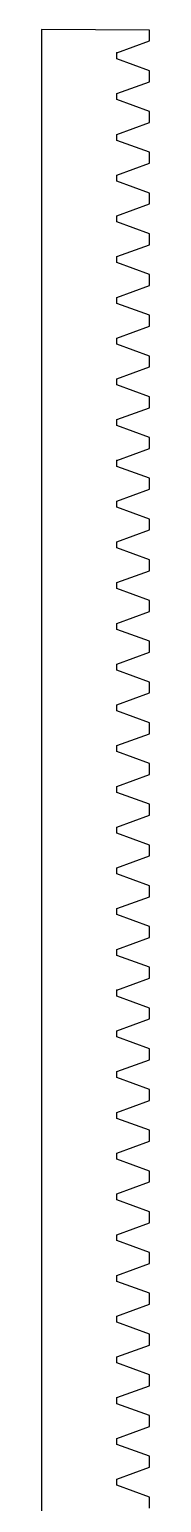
# Model space of a CAD drawing. Header units: inches. Extents: x -0.28 to 0.04, y -14.17 to -5.65.
# Drawn here: x -0.276 to 0.038, y -9.921 to -5.652 of the extents above; entities that cross this region are included whole.
import ezdxf

# ---------------------------------------------------------------- set-up
doc = ezdxf.new("R2010")
doc.units = ezdxf.units.IN
doc.header["$MEASUREMENT"] = 0
doc.layers.add('Gear Rack for Final Door v1_Gear Rack v3_layer0', color=7, linetype='Continuous')

msp = doc.modelspace()

# ---------------------------------------------------------------- linework, layer by layer
at = {"layer": 'Gear Rack for Final Door v1_Gear Rack v3_layer0'}
for p, q in [((-0.2756, -5.6518), (-0.2756, -14.1732)), ((0.0376, -5.6534), (-0.2756, -5.6518)), ((0.0376, -5.6534), (-0.2756, -5.6518)), ((0.0376, -5.6851), (0.0376, -5.6534)), ((0.0376, -5.6851), (0.0376, -5.6534)), ((-0.0573, -5.7197), (0.0376, -5.6851)), ((-0.0573, -5.7197), (0.0376, -5.6851)), ((-0.0573, -5.737), (-0.0573, -5.7197)), ((-0.0573, -5.737), (-0.0573, -5.7197)), ((-0.0573, -5.737), (-0.0573, -5.7197)), ((-0.0573, -5.737), (-0.0573, -5.7197)), ((-0.0573, -5.737), (-0.0573, -5.7197)), ((-0.0573, -5.737), (-0.0573, -5.7197)), ((0.0376, -5.7716), (-0.0573, -5.737)), ((0.0376, -5.7716), (-0.0573, -5.737)), ((0.0376, -5.7716), (-0.0573, -5.737)), ((0.0376, -5.7716), (-0.0573, -5.737)), ((0.0376, -5.7716), (-0.0573, -5.737)), ((0.0376, -5.7716), (-0.0573, -5.737)), ((-0.0573, -5.8378), (0.0376, -5.8032)), ((-0.0573, -5.8378), (0.0376, -5.8032)), ((-0.0573, -5.8378), (0.0376, -5.8032)), ((-0.0573, -5.8378), (0.0376, -5.8032)), ((-0.0573, -5.8378), (0.0376, -5.8033)), ((-0.0573, -5.8378), (0.0376, -5.8033)), ((0.0376, -5.8033), (0.0376, -5.7716)), ((0.0376, -5.8032), (0.0376, -5.7716)), ((0.0376, -5.8033), (0.0376, -5.7716)), ((0.0376, -5.8032), (0.0376, -5.7716)), ((0.0376, -5.8032), (0.0376, -5.7716)), ((0.0376, -5.8032), (0.0376, -5.7716)), ((-0.0573, -5.8551), (-0.0573, -5.8378)), ((-0.0573, -5.8551), (-0.0573, -5.8378)), ((-0.0573, -5.8551), (-0.0573, -5.8378)), ((-0.0573, -5.8551), (-0.0573, -5.8378)), ((0.0376, -5.8897), (-0.0573, -5.8551)), ((0.0376, -5.8897), (-0.0573, -5.8551)), ((0.0376, -5.8897), (-0.0573, -5.8551)), ((0.0376, -5.8897), (-0.0573, -5.8551)), ((0.0376, -5.8897), (-0.0573, -5.8551)), ((0.0376, -5.8897), (-0.0573, -5.8551)), ((0.0376, -5.8897), (-0.0573, -5.8551)), ((0.0376, -5.8897), (-0.0573, -5.8551)), ((0.0376, -5.9214), (0.0376, -5.8897)), ((0.0376, -5.9213), (0.0376, -5.8897)), ((0.0376, -5.9214), (0.0376, -5.8897)), ((0.0376, -5.9214), (0.0376, -5.8897)), ((0.0376, -5.9214), (0.0376, -5.8897)), ((0.0376, -5.9214), (0.0376, -5.8897)), ((0.0376, -5.9214), (0.0376, -5.8897)), ((0.0376, -5.9213), (0.0376, -5.8897)), ((-0.0573, -5.9559), (0.0376, -5.9213)), ((-0.0573, -5.9559), (0.0376, -5.9213)), ((-0.0573, -5.9559), (0.0376, -5.9214)), ((-0.0573, -5.9559), (0.0376, -5.9214)), ((-0.0573, -5.9559), (0.0376, -5.9214)), ((-0.0573, -5.9559), (0.0376, -5.9214)), ((-0.0573, -5.9559), (0.0376, -5.9214)), ((-0.0573, -5.9559), (0.0376, -5.9214)), ((-0.0573, -5.9732), (-0.0573, -5.9559)), ((-0.0573, -5.9732), (-0.0573, -5.9559)), ((0.0376, -6.0078), (-0.0573, -5.9732)), ((0.0376, -6.0078), (-0.0573, -5.9732)), ((0.0376, -6.0395), (0.0376, -6.0078)), ((0.0376, -6.0395), (0.0376, -6.0078)), ((-0.0573, -6.074), (0.0376, -6.0395)), ((-0.0573, -6.074), (0.0376, -6.0395)), ((-0.0573, -6.0914), (-0.0573, -6.074)), ((-0.0573, -6.0914), (-0.0573, -6.074)), ((0.0376, -6.1259), (-0.0573, -6.0913)), ((0.0376, -6.1259), (-0.0573, -6.0913)), ((0.0376, -6.1259), (-0.0573, -6.0914)), ((0.0376, -6.1259), (-0.0573, -6.0914)), ((0.0376, -6.1259), (-0.0573, -6.0914)), ((0.0376, -6.1259), (-0.0573, -6.0914)), ((0.0376, -6.1576), (0.0376, -6.1259)), ((0.0376, -6.1576), (0.0376, -6.1259)), ((0.0376, -6.1576), (0.0376, -6.1259)), ((0.0376, -6.1576), (0.0376, -6.1259)), ((0.0376, -6.1576), (0.0376, -6.1259)), ((0.0376, -6.1576), (0.0376, -6.1259)), ((-0.0573, -6.1921), (0.0376, -6.1576)), ((-0.0573, -6.1921), (0.0376, -6.1576)), ((-0.0573, -6.1921), (0.0376, -6.1576)), ((-0.0573, -6.1921), (0.0376, -6.1576)), ((-0.0573, -6.1921), (0.0376, -6.1576)), ((-0.0573, -6.1921), (0.0376, -6.1576)), ((-0.0573, -6.2095), (-0.0573, -6.1921)), ((-0.0573, -6.2095), (-0.0573, -6.1921)), ((0.0376, -6.244), (-0.0573, -6.2095)), ((0.0376, -6.244), (-0.0573, -6.2095)), ((-0.0573, -6.3102), (0.0376, -6.2757)), ((-0.0573, -6.3102), (0.0376, -6.2757)), ((0.0376, -6.2757), (0.0376, -6.244)), ((0.0376, -6.2757), (0.0376, -6.244)), ((-0.0573, -6.3276), (-0.0573, -6.3102)), ((-0.0573, -6.3276), (-0.0573, -6.3102)), ((0.0376, -6.3621), (-0.0573, -6.3276)), ((0.0376, -6.3621), (-0.0573, -6.3276)), ((0.0376, -6.3621), (-0.0573, -6.3276)), ((0.0376, -6.3621), (-0.0573, -6.3276)), ((0.0376, -6.3621), (-0.0573, -6.3276)), ((0.0376, -6.3621), (-0.0573, -6.3276)), ((0.0376, -6.3621), (-0.0573, -6.3276)), ((0.0376, -6.3621), (-0.0573, -6.3276)), ((-0.0573, -6.4283), (0.0376, -6.3938)), ((-0.0573, -6.4283), (0.0376, -6.3938)), ((-0.0573, -6.4283), (0.0376, -6.3938)), ((-0.0573, -6.4283), (0.0376, -6.3938)), ((-0.0573, -6.4283), (0.0376, -6.3938)), ((-0.0573, -6.4283), (0.0376, -6.3938)), ((-0.0573, -6.4283), (0.0376, -6.3938)), ((-0.0573, -6.4283), (0.0376, -6.3938)), ((0.0376, -6.3938), (0.0376, -6.3621)), ((0.0376, -6.3938), (0.0376, -6.3621)), ((0.0376, -6.3938), (0.0376, -6.3621)), ((0.0376, -6.3938), (0.0376, -6.3621)), ((0.0376, -6.3938), (0.0376, -6.3621)), ((0.0376, -6.3938), (0.0376, -6.3621)), ((0.0376, -6.3938), (0.0376, -6.3621)), ((0.0376, -6.3938), (0.0376, -6.3621)), ((-0.0573, -6.4457), (-0.0573, -6.4283)), ((-0.0573, -6.4457), (-0.0573, -6.4283)), ((-0.0573, -6.4457), (-0.0573, -6.4283)), ((-0.0573, -6.4457), (-0.0573, -6.4283)), ((0.0376, -6.4802), (-0.0573, -6.4457)), ((0.0376, -6.4802), (-0.0573, -6.4457)), ((0.0376, -6.4802), (-0.0573, -6.4457)), ((0.0376, -6.4802), (-0.0573, -6.4457)), ((0.0376, -6.4802), (-0.0573, -6.4457)), ((0.0376, -6.4802), (-0.0573, -6.4457)), ((0.0376, -6.4802), (-0.0573, -6.4457)), ((0.0376, -6.4802), (-0.0573, -6.4457)), ((0.0376, -6.5119), (0.0376, -6.4802)), ((0.0376, -6.5119), (0.0376, -6.4802)), ((0.0376, -6.5119), (0.0376, -6.4802)), ((0.0376, -6.5119), (0.0376, -6.4802)), ((0.0376, -6.5119), (0.0376, -6.4802)), ((0.0376, -6.5119), (0.0376, -6.4802)), ((0.0376, -6.5119), (0.0376, -6.4802)), ((0.0376, -6.5119), (0.0376, -6.4802)), ((-0.0573, -6.5464), (0.0376, -6.5119)), ((-0.0573, -6.5464), (0.0376, -6.5119)), ((-0.0573, -6.5465), (0.0376, -6.5119)), ((-0.0573, -6.5465), (0.0376, -6.5119)), ((-0.0573, -6.5465), (0.0376, -6.5119)), ((-0.0573, -6.5464), (0.0376, -6.5119)), ((-0.0573, -6.5465), (0.0376, -6.5119)), ((-0.0573, -6.5464), (0.0376, -6.5119)), ((-0.0573, -6.5638), (-0.0573, -6.5464)), ((-0.0573, -6.5638), (-0.0573, -6.5464)), ((-0.0573, -6.5638), (-0.0573, -6.5464)), ((-0.0573, -6.5638), (-0.0573, -6.5464)), ((0.0376, -6.5983), (-0.0573, -6.5638)), ((0.0376, -6.5983), (-0.0573, -6.5638)), ((0.0376, -6.5983), (-0.0573, -6.5638)), ((0.0376, -6.5983), (-0.0573, -6.5638)), ((0.0376, -6.63), (0.0376, -6.5983)), ((0.0376, -6.63), (0.0376, -6.5983)), ((0.0376, -6.63), (0.0376, -6.5983)), ((0.0376, -6.63), (0.0376, -6.5983)), ((-0.0573, -6.6646), (0.0376, -6.63)), ((-0.0573, -6.6646), (0.0376, -6.63)), ((-0.0573, -6.6646), (0.0376, -6.63)), ((-0.0573, -6.6646), (0.0376, -6.63)), ((-0.0573, -6.6819), (-0.0573, -6.6646)), ((-0.0573, -6.6819), (-0.0573, -6.6646)), ((0.0376, -6.7164), (-0.0573, -6.6819)), ((0.0376, -6.7164), (-0.0573, -6.6819)), ((0.0376, -6.7164), (-0.0573, -6.6819)), ((0.0376, -6.7164), (-0.0573, -6.6819)), ((0.0376, -6.7164), (-0.0573, -6.6819)), ((0.0376, -6.7164), (-0.0573, -6.6819)), ((0.0376, -6.7481), (0.0376, -6.7164)), ((0.0376, -6.7481), (0.0376, -6.7164)), ((0.0376, -6.7481), (0.0376, -6.7164)), ((0.0376, -6.7481), (0.0376, -6.7164)), ((0.0376, -6.7481), (0.0376, -6.7164)), ((0.0376, -6.7481), (0.0376, -6.7164)), ((-0.0573, -6.7827), (0.0376, -6.7481)), ((-0.0573, -6.7827), (0.0376, -6.7481)), ((-0.0573, -6.7827), (0.0376, -6.7481)), ((-0.0573, -6.7827), (0.0376, -6.7481)), ((-0.0573, -6.7827), (0.0376, -6.7481)), ((-0.0573, -6.7827), (0.0376, -6.7481)), ((-0.0573, -6.8), (-0.0573, -6.7827)), ((-0.0573, -6.8), (-0.0573, -6.7827)), ((0.0376, -6.8345), (-0.0573, -6.8)), ((0.0376, -6.8345), (-0.0573, -6.8)), ((-0.0573, -6.9008), (0.0376, -6.8662)), ((-0.0573, -6.9008), (0.0376, -6.8662)), ((0.0376, -6.8662), (0.0376, -6.8345)), ((0.0376, -6.8662), (0.0376, -6.8345)), ((-0.0573, -6.9181), (-0.0573, -6.9008)), ((-0.0573, -6.9181), (-0.0573, -6.9008)), ((-0.0573, -6.9181), (-0.0573, -6.9008)), ((-0.0573, -6.9181), (-0.0573, -6.9008)), ((-0.0573, -6.9181), (-0.0573, -6.9008)), ((-0.0573, -6.9181), (-0.0573, -6.9008)), ((0.0376, -6.9527), (-0.0573, -6.9181)), ((0.0376, -6.9527), (-0.0573, -6.9181)), ((0.0376, -6.9527), (-0.0573, -6.9181)), ((0.0376, -6.9527), (-0.0573, -6.9181)), ((0.0376, -6.9527), (-0.0573, -6.9181)), ((0.0376, -6.9527), (-0.0573, -6.9181)), ((0.0376, -6.9843), (0.0376, -6.9527)), ((0.0376, -6.9844), (0.0376, -6.9527)), ((0.0376, -6.9843), (0.0376, -6.9527)), ((0.0376, -6.9843), (0.0376, -6.9527)), ((0.0376, -6.9844), (0.0376, -6.9527)), ((0.0376, -6.9843), (0.0376, -6.9527)), ((-0.0573, -7.0189), (0.0376, -6.9843)), ((-0.0573, -7.0189), (0.0376, -6.9843)), ((-0.0573, -7.0189), (0.0376, -6.9843)), ((-0.0573, -7.0189), (0.0376, -6.9843)), ((-0.0573, -7.0189), (0.0376, -6.9844)), ((-0.0573, -7.0189), (0.0376, -6.9844)), ((-0.0573, -7.0362), (-0.0573, -7.0189)), ((-0.0573, -7.0362), (-0.0573, -7.0189)), ((-0.0573, -7.0362), (-0.0573, -7.0189)), ((-0.0573, -7.0362), (-0.0573, -7.0189)), ((0.0376, -7.0708), (-0.0573, -7.0362)), ((0.0376, -7.0708), (-0.0573, -7.0362)), ((0.0376, -7.0708), (-0.0573, -7.0362)), ((0.0376, -7.0708), (-0.0573, -7.0362)), ((0.0376, -7.0708), (-0.0573, -7.0362)), ((0.0376, -7.0708), (-0.0573, -7.0362)), ((0.0376, -7.0708), (-0.0573, -7.0362)), ((0.0376, -7.0708), (-0.0573, -7.0362)), ((0.0376, -7.1025), (0.0376, -7.0708)), ((0.0376, -7.1025), (0.0376, -7.0708)), ((0.0376, -7.1025), (0.0376, -7.0708)), ((0.0376, -7.1025), (0.0376, -7.0708)), ((0.0376, -7.1025), (0.0376, -7.0708)), ((0.0376, -7.1025), (0.0376, -7.0708)), ((0.0376, -7.1025), (0.0376, -7.0708)), ((0.0376, -7.1025), (0.0376, -7.0708)), ((-0.0573, -7.137), (0.0376, -7.1025)), ((-0.0573, -7.137), (0.0376, -7.1025)), ((-0.0573, -7.137), (0.0376, -7.1025)), ((-0.0573, -7.137), (0.0376, -7.1025)), ((-0.0573, -7.137), (0.0376, -7.1025)), ((-0.0573, -7.137), (0.0376, -7.1025)), ((-0.0573, -7.137), (0.0376, -7.1025)), ((-0.0573, -7.137), (0.0376, -7.1025)), ((-0.0573, -7.1543), (-0.0573, -7.137)), ((-0.0573, -7.1543), (-0.0573, -7.137)), ((0.0376, -7.1889), (-0.0573, -7.1543)), ((0.0376, -7.1889), (-0.0573, -7.1543)), ((0.0376, -7.2206), (0.0376, -7.1889)), ((0.0376, -7.2206), (0.0376, -7.1889)), ((-0.0573, -7.2551), (0.0376, -7.2206)), ((-0.0573, -7.2551), (0.0376, -7.2206)), ((-0.0573, -7.2725), (-0.0573, -7.2551)), ((-0.0573, -7.2725), (-0.0573, -7.2551)), ((0.0376, -7.307), (-0.0573, -7.2724)), ((0.0376, -7.307), (-0.0573, -7.2724)), ((0.0376, -7.307), (-0.0573, -7.2725)), ((0.0376, -7.307), (-0.0573, -7.2725)), ((0.0376, -7.307), (-0.0573, -7.2725)), ((0.0376, -7.307), (-0.0573, -7.2725)), ((-0.0573, -7.3732), (0.0376, -7.3387)), ((-0.0573, -7.3732), (0.0376, -7.3387)), ((-0.0573, -7.3732), (0.0376, -7.3387)), ((-0.0573, -7.3732), (0.0376, -7.3387)), ((-0.0573, -7.3732), (0.0376, -7.3387)), ((-0.0573, -7.3732), (0.0376, -7.3387)), ((0.0376, -7.3387), (0.0376, -7.307)), ((0.0376, -7.3387), (0.0376, -7.307)), ((0.0376, -7.3387), (0.0376, -7.307)), ((0.0376, -7.3387), (0.0376, -7.307)), ((0.0376, -7.3387), (0.0376, -7.307)), ((0.0376, -7.3387), (0.0376, -7.307)), ((-0.0573, -7.3906), (-0.0573, -7.3732)), ((-0.0573, -7.3906), (-0.0573, -7.3732)), ((0.0376, -7.4251), (-0.0573, -7.3906)), ((0.0376, -7.4251), (-0.0573, -7.3906)), ((0.0376, -7.4568), (0.0376, -7.4251)), ((0.0376, -7.4568), (0.0376, -7.4251)), ((-0.0573, -7.4913), (0.0376, -7.4568)), ((-0.0573, -7.4913), (0.0376, -7.4568)), ((-0.0573, -7.5087), (-0.0573, -7.4913)), ((-0.0573, -7.5087), (-0.0573, -7.4913)), ((0.0376, -7.5432), (-0.0573, -7.5087)), ((0.0376, -7.5432), (-0.0573, -7.5087)), ((0.0376, -7.5432), (-0.0573, -7.5087)), ((0.0376, -7.5432), (-0.0573, -7.5087)), ((0.0376, -7.5432), (-0.0573, -7.5087)), ((0.0376, -7.5432), (-0.0573, -7.5087)), ((0.0376, -7.5749), (0.0376, -7.5432)), ((0.0376, -7.5749), (0.0376, -7.5432)), ((0.0376, -7.5749), (0.0376, -7.5432)), ((0.0376, -7.5749), (0.0376, -7.5432)), ((0.0376, -7.5749), (0.0376, -7.5432)), ((0.0376, -7.5749), (0.0376, -7.5432)), ((-0.0573, -7.6094), (0.0376, -7.5749)), ((-0.0573, -7.6094), (0.0376, -7.5749)), ((-0.0573, -7.6094), (0.0376, -7.5749)), ((-0.0573, -7.6094), (0.0376, -7.5749)), ((-0.0573, -7.6094), (0.0376, -7.5749)), ((-0.0573, -7.6094), (0.0376, -7.5749)), ((-0.0573, -7.6268), (-0.0573, -7.6094)), ((-0.0573, -7.6268), (-0.0573, -7.6094)), ((0.0376, -7.6613), (-0.0573, -7.6268)), ((0.0376, -7.6613), (-0.0573, -7.6268)), ((0.0376, -7.693), (0.0376, -7.6613)), ((0.0376, -7.693), (0.0376, -7.6613)), ((-0.0573, -7.7275), (0.0376, -7.693)), ((-0.0573, -7.7275), (0.0376, -7.693)), ((-0.0573, -7.7275), (0.0376, -7.693)), ((-0.0573, -7.7275), (0.0376, -7.693)), ((-0.0573, -7.7275), (0.0376, -7.693)), ((-0.0573, -7.7275), (0.0376, -7.693)), ((-0.0573, -7.7449), (-0.0573, -7.7275)), ((-0.0573, -7.7449), (-0.0573, -7.7275)), ((-0.0573, -7.7449), (-0.0573, -7.7275)), ((-0.0573, -7.7449), (-0.0573, -7.7275)), ((-0.0573, -7.7449), (-0.0573, -7.7275)), ((-0.0573, -7.7449), (-0.0573, -7.7275)), ((0.0376, -7.7794), (-0.0573, -7.7449)), ((0.0376, -7.7794), (-0.0573, -7.7449)), ((0.0376, -7.7794), (-0.0573, -7.7449)), ((0.0376, -7.7794), (-0.0573, -7.7449)), ((0.0376, -7.7794), (-0.0573, -7.7449)), ((0.0376, -7.7794), (-0.0573, -7.7449)), ((0.0376, -7.7794), (-0.0573, -7.7449)), ((0.0376, -7.7794), (-0.0573, -7.7449)), ((0.0376, -7.7794), (-0.0573, -7.7449)), ((0.0376, -7.7794), (-0.0573, -7.7449)), ((-0.0573, -7.8457), (0.0376, -7.8111)), ((-0.0573, -7.8457), (0.0376, -7.8111)), ((-0.0573, -7.8457), (0.0376, -7.8111)), ((-0.0573, -7.8457), (0.0376, -7.8111)), ((-0.0573, -7.8457), (0.0376, -7.8111)), ((-0.0573, -7.8456), (0.0376, -7.8111)), ((-0.0573, -7.8457), (0.0376, -7.8111)), ((-0.0573, -7.8456), (0.0376, -7.8111)), ((-0.0573, -7.8457), (0.0376, -7.8111)), ((-0.0573, -7.8457), (0.0376, -7.8111)), ((0.0376, -7.8111), (0.0376, -7.7794)), ((0.0376, -7.8111), (0.0376, -7.7794)), ((0.0376, -7.8111), (0.0376, -7.7794)), ((0.0376, -7.8111), (0.0376, -7.7794)), ((0.0376, -7.8111), (0.0376, -7.7794)), ((0.0376, -7.8111), (0.0376, -7.7794)), ((0.0376, -7.8111), (0.0376, -7.7794)), ((0.0376, -7.8111), (0.0376, -7.7794)), ((0.0376, -7.8111), (0.0376, -7.7794)), ((0.0376, -7.8111), (0.0376, -7.7794)), ((-0.0573, -7.863), (-0.0573, -7.8456)), ((-0.0573, -7.863), (-0.0573, -7.8456)), ((0.0376, -7.8975), (-0.0573, -7.863)), ((0.0376, -7.8975), (-0.0573, -7.863)), ((0.0376, -7.9292), (0.0376, -7.8975)), ((0.0376, -7.9292), (0.0376, -7.8975)), ((-0.0573, -7.9638), (0.0376, -7.9292)), ((-0.0573, -7.9638), (0.0376, -7.9292)), ((-0.0573, -7.9811), (-0.0573, -7.9638)), ((-0.0573, -7.9811), (-0.0573, -7.9638)), ((0.0376, -8.0157), (-0.0573, -7.9811)), ((0.0376, -8.0156), (-0.0573, -7.9811)), ((0.0376, -8.0157), (-0.0573, -7.9811)), ((0.0376, -8.0157), (-0.0573, -7.9811)), ((0.0376, -8.0156), (-0.0573, -7.9811)), ((0.0376, -8.0157), (-0.0573, -7.9811)), ((0.0376, -8.0473), (0.0376, -8.0156)), ((0.0376, -8.0473), (0.0376, -8.0156)), ((0.0376, -8.0473), (0.0376, -8.0157)), ((0.0376, -8.0473), (0.0376, -8.0157)), ((0.0376, -8.0473), (0.0376, -8.0157)), ((0.0376, -8.0473), (0.0376, -8.0157)), ((-0.0573, -8.0819), (0.0376, -8.0473)), ((-0.0573, -8.0819), (0.0376, -8.0473)), ((-0.0573, -8.0819), (0.0376, -8.0473)), ((-0.0573, -8.0819), (0.0376, -8.0473)), ((-0.0573, -8.0819), (0.0376, -8.0473)), ((-0.0573, -8.0819), (0.0376, -8.0473)), ((-0.0573, -8.0992), (-0.0573, -8.0819)), ((-0.0573, -8.0992), (-0.0573, -8.0819)), ((0.0376, -8.1338), (-0.0573, -8.0992)), ((0.0376, -8.1338), (-0.0573, -8.0992)), ((0.0376, -8.1655), (0.0376, -8.1338)), ((0.0376, -8.1655), (0.0376, -8.1338)), ((-0.0573, -8.2), (0.0376, -8.1655)), ((-0.0573, -8.2), (0.0376, -8.1655)), ((-0.0573, -8.2173), (-0.0573, -8.2)), ((-0.0573, -8.2173), (-0.0573, -8.2)), ((0.0376, -8.2519), (-0.0573, -8.2173)), ((0.0376, -8.2519), (-0.0573, -8.2173)), ((0.0376, -8.2519), (-0.0573, -8.2173)), ((0.0376, -8.2519), (-0.0573, -8.2173)), ((0.0376, -8.2519), (-0.0573, -8.2173)), ((0.0376, -8.2519), (-0.0573, -8.2173)), ((0.0376, -8.2836), (0.0376, -8.2519)), ((0.0376, -8.2836), (0.0376, -8.2519)), ((0.0376, -8.2836), (0.0376, -8.2519)), ((0.0376, -8.2836), (0.0376, -8.2519)), ((0.0376, -8.2836), (0.0376, -8.2519)), ((0.0376, -8.2836), (0.0376, -8.2519)), ((-0.0573, -8.3181), (0.0376, -8.2836)), ((-0.0573, -8.3181), (0.0376, -8.2836)), ((-0.0573, -8.3181), (0.0376, -8.2836)), ((-0.0573, -8.3181), (0.0376, -8.2836)), ((-0.0573, -8.3181), (0.0376, -8.2836)), ((-0.0573, -8.3181), (0.0376, -8.2836)), ((-0.0573, -8.3354), (-0.0573, -8.3181)), ((-0.0573, -8.3354), (-0.0573, -8.3181)), ((0.0376, -8.37), (-0.0573, -8.3354)), ((0.0376, -8.37), (-0.0573, -8.3354)), ((-0.0573, -8.4362), (0.0376, -8.4017)), ((-0.0573, -8.4362), (0.0376, -8.4017)), ((0.0376, -8.4017), (0.0376, -8.37)), ((0.0376, -8.4017), (0.0376, -8.37)), ((-0.0573, -8.4536), (-0.0573, -8.4362)), ((-0.0573, -8.4536), (-0.0573, -8.4362)), ((-0.0573, -8.4536), (-0.0573, -8.4362)), ((-0.0573, -8.4536), (-0.0573, -8.4362)), ((-0.0573, -8.4536), (-0.0573, -8.4362)), ((-0.0573, -8.4536), (-0.0573, -8.4362)), ((0.0376, -8.4881), (-0.0573, -8.4536)), ((0.0376, -8.4881), (-0.0573, -8.4536)), ((0.0376, -8.4881), (-0.0573, -8.4536)), ((0.0376, -8.4881), (-0.0573, -8.4536)), ((0.0376, -8.4881), (-0.0573, -8.4536)), ((0.0376, -8.4881), (-0.0573, -8.4536)), ((0.0376, -8.5198), (0.0376, -8.4881)), ((0.0376, -8.5198), (0.0376, -8.4881)), ((0.0376, -8.5198), (0.0376, -8.4881)), ((0.0376, -8.5198), (0.0376, -8.4881)), ((0.0376, -8.5198), (0.0376, -8.4881)), ((0.0376, -8.5198), (0.0376, -8.4881)), ((-0.0573, -8.5543), (0.0376, -8.5198)), ((-0.0573, -8.5543), (0.0376, -8.5198)), ((-0.0573, -8.5543), (0.0376, -8.5198)), ((-0.0573, -8.5543), (0.0376, -8.5198)), ((-0.0573, -8.5543), (0.0376, -8.5198)), ((-0.0573, -8.5543), (0.0376, -8.5198)), ((-0.0573, -8.5717), (-0.0573, -8.5543)), ((-0.0573, -8.5717), (-0.0573, -8.5543)), ((-0.0573, -8.5717), (-0.0573, -8.5543)), ((-0.0573, -8.5717), (-0.0573, -8.5543)), ((0.0376, -8.6062), (-0.0573, -8.5717)), ((0.0376, -8.6062), (-0.0573, -8.5717)), ((0.0376, -8.6062), (-0.0573, -8.5717)), ((0.0376, -8.6062), (-0.0573, -8.5717)), ((0.0376, -8.6062), (-0.0573, -8.5717)), ((0.0376, -8.6062), (-0.0573, -8.5717)), ((0.0376, -8.6062), (-0.0573, -8.5717)), ((0.0376, -8.6062), (-0.0573, -8.5717)), ((0.0376, -8.6379), (0.0376, -8.6062)), ((0.0376, -8.6379), (0.0376, -8.6062)), ((0.0376, -8.6379), (0.0376, -8.6062)), ((0.0376, -8.6379), (0.0376, -8.6062)), ((0.0376, -8.6379), (0.0376, -8.6062)), ((0.0376, -8.6379), (0.0376, -8.6062)), ((0.0376, -8.6379), (0.0376, -8.6062)), ((0.0376, -8.6379), (0.0376, -8.6062)), ((-0.0573, -8.6724), (0.0376, -8.6379)), ((-0.0573, -8.6724), (0.0376, -8.6379)), ((-0.0573, -8.6724), (0.0376, -8.6379)), ((-0.0573, -8.6724), (0.0376, -8.6379)), ((-0.0573, -8.6724), (0.0376, -8.6379)), ((-0.0573, -8.6724), (0.0376, -8.6379)), ((-0.0573, -8.6724), (0.0376, -8.6379)), ((-0.0573, -8.6724), (0.0376, -8.6379)), ((-0.0573, -8.6898), (-0.0573, -8.6724)), ((-0.0573, -8.6898), (-0.0573, -8.6724)), ((0.0376, -8.7243), (-0.0573, -8.6898)), ((0.0376, -8.7243), (-0.0573, -8.6898)), ((0.0376, -8.756), (0.0376, -8.7243)), ((0.0376, -8.756), (0.0376, -8.7243)), ((-0.0573, -8.7905), (0.0376, -8.756)), ((-0.0573, -8.7905), (0.0376, -8.756)), ((-0.0573, -8.8079), (-0.0573, -8.7905)), ((-0.0573, -8.8079), (-0.0573, -8.7905)), ((0.0376, -8.8424), (-0.0573, -8.8079)), ((0.0376, -8.8424), (-0.0573, -8.8079)), ((0.0376, -8.8424), (-0.0573, -8.8079)), ((0.0376, -8.8424), (-0.0573, -8.8079)), ((0.0376, -8.8424), (-0.0573, -8.8079)), ((0.0376, -8.8424), (-0.0573, -8.8079)), ((-0.0573, -8.9087), (0.0376, -8.8741)), ((-0.0573, -8.9086), (0.0376, -8.8741)), ((-0.0573, -8.9087), (0.0376, -8.8741)), ((-0.0573, -8.9087), (0.0376, -8.8741)), ((-0.0573, -8.9087), (0.0376, -8.8741)), ((-0.0573, -8.9086), (0.0376, -8.8741)), ((0.0376, -8.8741), (0.0376, -8.8424)), ((0.0376, -8.8741), (0.0376, -8.8424)), ((0.0376, -8.8741), (0.0376, -8.8424)), ((0.0376, -8.8741), (0.0376, -8.8424)), ((0.0376, -8.8741), (0.0376, -8.8424)), ((0.0376, -8.8741), (0.0376, -8.8424)), ((-0.0573, -8.926), (-0.0573, -8.9086)), ((-0.0573, -8.926), (-0.0573, -8.9086)), ((0.0376, -8.9605), (-0.0573, -8.926)), ((0.0376, -8.9605), (-0.0573, -8.926)), ((0.0376, -8.9922), (0.0376, -8.9605)), ((0.0376, -8.9922), (0.0376, -8.9605)), ((-0.0573, -9.0268), (0.0376, -8.9922)), ((-0.0573, -9.0268), (0.0376, -8.9922)), ((-0.0573, -9.0441), (-0.0573, -9.0268)), ((-0.0573, -9.0441), (-0.0573, -9.0268)), ((-0.0573, -9.0441), (-0.0573, -9.0268)), ((-0.0573, -9.0441), (-0.0573, -9.0268)), ((0.0376, -9.0787), (-0.0573, -9.0441)), ((0.0376, -9.0786), (-0.0573, -9.0441)), ((0.0376, -9.0787), (-0.0573, -9.0441)), ((0.0376, -9.0787), (-0.0573, -9.0441)), ((0.0376, -9.0787), (-0.0573, -9.0441)), ((0.0376, -9.0786), (-0.0573, -9.0441)), ((0.0376, -9.0787), (-0.0573, -9.0441)), ((0.0376, -9.0787), (-0.0573, -9.0441)), ((0.0376, -9.0787), (-0.0573, -9.0441)), ((0.0376, -9.0787), (-0.0573, -9.0441)), ((0.0376, -9.0786), (-0.0573, -9.0441)), ((0.0376, -9.0786), (-0.0573, -9.0441)), ((0.0376, -9.1103), (0.0376, -9.0786)), ((0.0376, -9.1103), (0.0376, -9.0786)), ((0.0376, -9.1103), (0.0376, -9.0786)), ((0.0376, -9.1103), (0.0376, -9.0786)), ((0.0376, -9.1103), (0.0376, -9.0787)), ((0.0376, -9.1103), (0.0376, -9.0787)), ((0.0376, -9.1103), (0.0376, -9.0787)), ((0.0376, -9.1103), (0.0376, -9.0787)), ((0.0376, -9.1103), (0.0376, -9.0787)), ((0.0376, -9.1103), (0.0376, -9.0787)), ((0.0376, -9.1103), (0.0376, -9.0787)), ((0.0376, -9.1103), (0.0376, -9.0787)), ((-0.0573, -9.1449), (0.0376, -9.1103)), ((-0.0573, -9.1449), (0.0376, -9.1103)), ((-0.0573, -9.1449), (0.0376, -9.1103)), ((-0.0573, -9.1449), (0.0376, -9.1103)), ((-0.0573, -9.1449), (0.0376, -9.1103)), ((-0.0573, -9.1449), (0.0376, -9.1103)), ((-0.0573, -9.1449), (0.0376, -9.1103)), ((-0.0573, -9.1449), (0.0376, -9.1103)), ((-0.0573, -9.1449), (0.0376, -9.1103)), ((-0.0573, -9.1449), (0.0376, -9.1103)), ((-0.0573, -9.1449), (0.0376, -9.1103)), ((-0.0573, -9.1449), (0.0376, -9.1103)), ((-0.0573, -9.1622), (-0.0573, -9.1449)), ((-0.0573, -9.1622), (-0.0573, -9.1449)), ((-0.0573, -9.1622), (-0.0573, -9.1449)), ((-0.0573, -9.1622), (-0.0573, -9.1449)), ((0.0376, -9.1968), (-0.0573, -9.1622)), ((0.0376, -9.1968), (-0.0573, -9.1622)), ((0.0376, -9.1968), (-0.0573, -9.1622)), ((0.0376, -9.1968), (-0.0573, -9.1622)), ((0.0376, -9.2284), (0.0376, -9.1968)), ((0.0376, -9.2284), (0.0376, -9.1968)), ((0.0376, -9.2284), (0.0376, -9.1968)), ((0.0376, -9.2284), (0.0376, -9.1968)), ((-0.0573, -9.263), (0.0376, -9.2284)), ((-0.0573, -9.263), (0.0376, -9.2284)), ((-0.0573, -9.263), (0.0376, -9.2284)), ((-0.0573, -9.263), (0.0376, -9.2284)), ((-0.0573, -9.263), (0.0376, -9.2284)), ((-0.0573, -9.263), (0.0376, -9.2284)), ((-0.0573, -9.263), (0.0376, -9.2284)), ((-0.0573, -9.263), (0.0376, -9.2284)), ((-0.0573, -9.2803), (-0.0573, -9.263)), ((-0.0573, -9.2803), (-0.0573, -9.263)), ((-0.0573, -9.2803), (-0.0573, -9.263)), ((-0.0573, -9.2803), (-0.0573, -9.263)), ((-0.0573, -9.2803), (-0.0573, -9.263)), ((-0.0573, -9.2803), (-0.0573, -9.263)), ((-0.0573, -9.2803), (-0.0573, -9.263)), ((-0.0573, -9.2803), (-0.0573, -9.263)), ((0.0376, -9.3149), (-0.0573, -9.2803)), ((0.0376, -9.3149), (-0.0573, -9.2803)), ((0.0376, -9.3149), (-0.0573, -9.2803)), ((0.0376, -9.3149), (-0.0573, -9.2803)), ((0.0376, -9.3149), (-0.0573, -9.2803)), ((0.0376, -9.3149), (-0.0573, -9.2803)), ((0.0376, -9.3149), (-0.0573, -9.2803)), ((0.0376, -9.3149), (-0.0573, -9.2803)), ((0.0376, -9.3149), (-0.0573, -9.2803)), ((0.0376, -9.3149), (-0.0573, -9.2803)), ((0.0376, -9.3149), (-0.0573, -9.2803)), ((0.0376, -9.3149), (-0.0573, -9.2803)), ((-0.0573, -9.3811), (0.0376, -9.3465)), ((-0.0573, -9.3811), (0.0376, -9.3465)), ((-0.0573, -9.3811), (0.0376, -9.3466)), ((-0.0573, -9.3811), (0.0376, -9.3466)), ((-0.0573, -9.3811), (0.0376, -9.3466)), ((-0.0573, -9.3811), (0.0376, -9.3466)), ((-0.0573, -9.3811), (0.0376, -9.3466)), ((-0.0573, -9.3811), (0.0376, -9.3466)), ((-0.0573, -9.3811), (0.0376, -9.3466)), ((-0.0573, -9.3811), (0.0376, -9.3466)), ((-0.0573, -9.3811), (0.0376, -9.3466)), ((-0.0573, -9.3811), (0.0376, -9.3466)), ((0.0376, -9.3466), (0.0376, -9.3149)), ((0.0376, -9.3466), (0.0376, -9.3149)), ((0.0376, -9.3466), (0.0376, -9.3149)), ((0.0376, -9.3466), (0.0376, -9.3149)), ((0.0376, -9.3466), (0.0376, -9.3149)), ((0.0376, -9.3466), (0.0376, -9.3149)), ((0.0376, -9.3466), (0.0376, -9.3149)), ((0.0376, -9.3466), (0.0376, -9.3149)), ((0.0376, -9.3465), (0.0376, -9.3149)), ((0.0376, -9.3466), (0.0376, -9.3149)), ((0.0376, -9.3465), (0.0376, -9.3149)), ((0.0376, -9.3466), (0.0376, -9.3149)), ((-0.0573, -9.3984), (-0.0573, -9.3811)), ((-0.0573, -9.3984), (-0.0573, -9.3811)), ((0.0376, -9.433), (-0.0573, -9.3984)), ((0.0376, -9.433), (-0.0573, -9.3984)), ((0.0376, -9.4647), (0.0376, -9.433)), ((0.0376, -9.4647), (0.0376, -9.433)), ((-0.0573, -9.4992), (0.0376, -9.4647)), ((-0.0573, -9.4992), (0.0376, -9.4647)), ((-0.0573, -9.5166), (-0.0573, -9.4992)), ((-0.0573, -9.5166), (-0.0573, -9.4992)), ((0.0376, -9.5511), (-0.0573, -9.5165)), ((0.0376, -9.5511), (-0.0573, -9.5165)), ((0.0376, -9.5511), (-0.0573, -9.5166)), ((0.0376, -9.5511), (-0.0573, -9.5166)), ((0.0376, -9.5511), (-0.0573, -9.5166)), ((0.0376, -9.5511), (-0.0573, -9.5166)), ((0.0376, -9.5828), (0.0376, -9.5511)), ((0.0376, -9.5828), (0.0376, -9.5511)), ((0.0376, -9.5828), (0.0376, -9.5511)), ((0.0376, -9.5828), (0.0376, -9.5511)), ((0.0376, -9.5828), (0.0376, -9.5511)), ((0.0376, -9.5828), (0.0376, -9.5511)), ((-0.0573, -9.6173), (0.0376, -9.5828)), ((-0.0573, -9.6173), (0.0376, -9.5828)), ((-0.0573, -9.6173), (0.0376, -9.5828)), ((-0.0573, -9.6173), (0.0376, -9.5828)), ((-0.0573, -9.6173), (0.0376, -9.5828)), ((-0.0573, -9.6173), (0.0376, -9.5828)), ((-0.0573, -9.6347), (-0.0573, -9.6173)), ((-0.0573, -9.6347), (-0.0573, -9.6173)), ((0.0376, -9.6692), (-0.0573, -9.6347)), ((0.0376, -9.6692), (-0.0573, -9.6347)), ((0.0376, -9.7009), (0.0376, -9.6692)), ((0.0376, -9.7009), (0.0376, -9.6692)), ((-0.0573, -9.7354), (0.0376, -9.7009)), ((-0.0573, -9.7354), (0.0376, -9.7009)), ((-0.0573, -9.7528), (-0.0573, -9.7354)), ((-0.0573, -9.7528), (-0.0573, -9.7354)), ((0.0376, -9.7873), (-0.0573, -9.7528)), ((0.0376, -9.7873), (-0.0573, -9.7528)), ((0.0376, -9.7873), (-0.0573, -9.7528)), ((0.0376, -9.7873), (-0.0573, -9.7528)), ((0.0376, -9.7873), (-0.0573, -9.7528)), ((0.0376, -9.7873), (-0.0573, -9.7528)), ((-0.0573, -9.8535), (0.0376, -9.819)), ((-0.0573, -9.8535), (0.0376, -9.819)), ((-0.0573, -9.8535), (0.0376, -9.819)), ((-0.0573, -9.8535), (0.0376, -9.819)), ((-0.0573, -9.8535), (0.0376, -9.819)), ((-0.0573, -9.8535), (0.0376, -9.819)), ((0.0376, -9.819), (0.0376, -9.7873)), ((0.0376, -9.819), (0.0376, -9.7873)), ((0.0376, -9.819), (0.0376, -9.7873)), ((0.0376, -9.819), (0.0376, -9.7873)), ((0.0376, -9.819), (0.0376, -9.7873)), ((0.0376, -9.819), (0.0376, -9.7873)), ((-0.0573, -9.8709), (-0.0573, -9.8535)), ((-0.0573, -9.8709), (-0.0573, -9.8535)), ((0.0376, -9.9054), (-0.0573, -9.8709)), ((0.0376, -9.9054), (-0.0573, -9.8709)), ((0.0376, -9.9371), (0.0376, -9.9054)), ((0.0376, -9.9371), (0.0376, -9.9054))]:
    msp.add_line(p, q, dxfattribs=at)
for p in [(-0.0573, -5.7197), (-0.0573, -5.7197), (-0.0573, -5.7197), (-0.0573, -5.7197), (-0.0573, -6.9008), (-0.0573, -6.9008), (-0.0573, -6.9008), (-0.0573, -6.9008), (-0.0573, -8.4362), (-0.0573, -8.4362), (-0.0573, -8.4362), (-0.0573, -8.4362)]:
    msp.add_point(p, dxfattribs=at)

doc.saveas('drawing.dxf')
